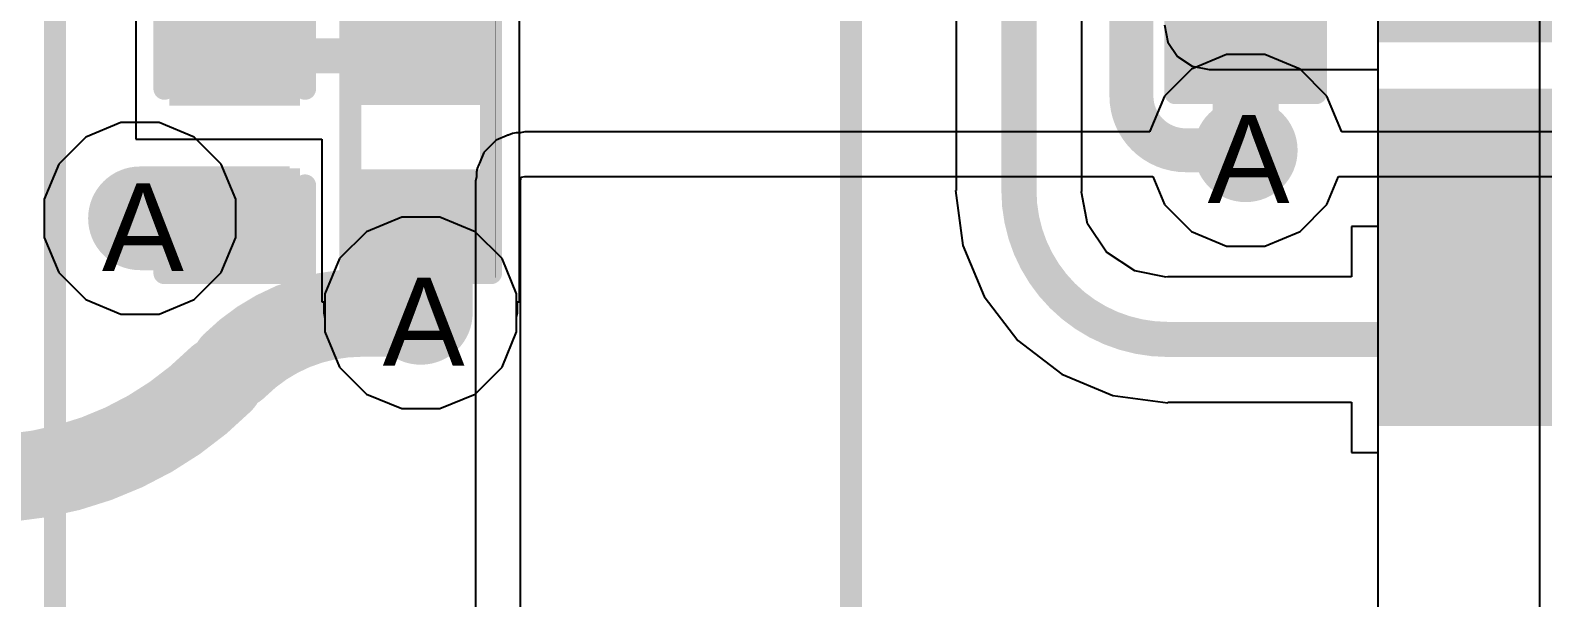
# Model space of a CAD drawing. Header units: inches. Extents: x 0 to 208, y 0 to 213.
# Drawn here: x 4.9905 to 5.3346, y 0.5121 to 0.6413 of the extents above; entities that cross this region are included whole.
import ezdxf

# ---------------------------------------------------------------- set-up
doc = ezdxf.new("R2010")
doc.units = ezdxf.units.IN
doc.header["$MEASUREMENT"] = 0
for name, color, linetype in [('Bottom Layer', 5, 'Continuous'), ('Bottom Overlay', 54, 'Continuous'), ('Bottom Paste', 16, 'Continuous'), ('Bottom Solder', 6, 'Continuous'), ('Drill Drawing', 1, 'Continuous'), ('L2_GND1', 16, 'Continuous'), ('L3_SIG1', 76, 'Continuous'), ('L4_PWR', 90, 'Continuous'), ('L5_GND2', 156, 'Continuous'), ('L6_SIG2', 130, 'Continuous'), ('L7_GND3', 216, 'Continuous'), ('Top Layer', 1, 'Continuous'), ('Top Overlay', 2, 'Continuous'), ('Top Paste', 8, 'Continuous'), ('Top Solder', 216, 'Continuous'), ('Via Holes', 16, 'Continuous')]:
    doc.layers.add(name, color=color, linetype=linetype)
doc.styles.add('Arial', font='', dxfattribs={"height": 0.2})
doc.styles.get('Arial').set_extended_font_data('Arial')

# ---------------------------------------------------------------- blocks, each defined once
blk = doc.blocks.new('PC817X2NIPW_176')
at = {"layer": 'Top Overlay'}
for points in [[(-0.1249998, 0.0910984, 0.005, 0.005, 0), (0.1309002, 0.0910984, 0.005, 0.005, 0)], [(-0.1249998, -0.0899996, 0.005, 0.005, 0), (0.1309002, -0.0899996, 0.005, 0.005, 0)]]:
    blk.add_lwpolyline(points, format="xyseb", dxfattribs=at)
blk = doc.blocks.new('C___0402_B_179')
at = {"layer": 'Bottom Layer'}
for points in [[(-0.009499800000000001, 0.0125002), (-0.0094998, -0.0124998), (-0.0274998, -0.0124998), (-0.0274998, 0.0125002)], [(0.0275002, 0.0125002), (0.0275002, -0.0124998), (0.009500200000000002, -0.0124998), (0.009500199999999999, 0.0125002)]]:
    blk.add_hatch(color=5, dxfattribs=at).paths.add_polyline_path(points)
at = {"layer": 'Bottom Paste'}
for points in [[(-0.009499800000000001, 0.0125002), (-0.0094998, -0.0124998), (-0.0274998, -0.0124998), (-0.0274998, 0.0125002)], [(0.0275002, 0.0125002), (0.0275002, -0.0124998), (0.009500200000000002, -0.0124998), (0.009500199999999999, 0.0125002)]]:
    blk.add_hatch(color=16, dxfattribs=at).paths.add_polyline_path(points)
at = {"layer": 'Bottom Solder'}
for points in [[(-0.007137600000000002, 0.0148624), (-0.007137599999999998, -0.014862), (-0.029862, -0.014862), (-0.029862, 0.0148624)], [(0.0298624, 0.0148624), (0.0298624, -0.014862), (0.007138000000000001, -0.014862), (0.007137999999999999, 0.0148624)]]:
    blk.add_hatch(color=6, dxfattribs=at).paths.add_polyline_path(points)
at = {"layer": 'Bottom Overlay'}
for points in [[(-0.0309998, 0.0160002, 0.005, 0.005, 0), (-0.0109998, 0.0160002, 0.005, 0.005, 0)], [(-0.0309998, 0.0160002, 0.005, 0.005, 0), (-0.0309998, -0.0159998, 0.005, 0.005, 0)], [(0.0110002, 0.0160002, 0.005, 0.005, 0), (0.0310002, 0.0160002, 0.005, 0.005, 0)], [(0.0310002, 0.0160002, 0.005, 0.005, 0), (0.0310002, -0.0159998, 0.005, 0.005, 0)], [(-0.0309998, -0.0159998, 0.005, 0.005, 0), (-0.0109998, -0.0159998, 0.005, 0.005, 0)], [(0.0110002, -0.0159998, 0.005, 0.005, 0), (0.0310002, -0.0159998, 0.005, 0.005, 0)]]:
    blk.add_lwpolyline(points, format="xyseb", dxfattribs=at)
for points in [[(-0.0322498, 0.0160002, 0.0025, 0.0025, 1), (-0.0297498, 0.0160002, 0.0025, 0.0025, 1)], [(-0.0322498, 0.0160002, 0.0025, 0.0025, 1), (-0.0297498, 0.0160002, 0.0025, 0.0025, 1)], [(-0.0122498, 0.0160002, 0.0025, 0.0025, 1), (-0.0097498, 0.0160002, 0.0025, 0.0025, 1)], [(0.0097502, 0.0160002, 0.0025, 0.0025, 1), (0.0122502, 0.0160002, 0.0025, 0.0025, 1)], [(0.0297502, 0.0160002, 0.0025, 0.0025, 1), (0.0322502, 0.0160002, 0.0025, 0.0025, 1)], [(0.0297502, 0.0160002, 0.0025, 0.0025, 1), (0.0322502, 0.0160002, 0.0025, 0.0025, 1)], [(-0.0322498, -0.0159998, 0.0025, 0.0025, 1), (-0.0297498, -0.0159998, 0.0025, 0.0025, 1)], [(-0.0322498, -0.0159998, 0.0025, 0.0025, 1), (-0.0297498, -0.0159998, 0.0025, 0.0025, 1)], [(-0.0122498, -0.0159998, 0.0025, 0.0025, 1), (-0.0097498, -0.0159998, 0.0025, 0.0025, 1)], [(0.0097502, -0.0159998, 0.0025, 0.0025, 1), (0.0122502, -0.0159998, 0.0025, 0.0025, 1)], [(0.0297502, -0.0159998, 0.0025, 0.0025, 1), (0.0322502, -0.0159998, 0.0025, 0.0025, 1)], [(0.0297502, -0.0159998, 0.0025, 0.0025, 1), (0.0322502, -0.0159998, 0.0025, 0.0025, 1)]]:
    blk.add_lwpolyline(points, format="xyseb", close=True, dxfattribs=at)
blk = doc.blocks.new('R___0402_B_201')
at = {"layer": 'Bottom Layer'}
for points in [[(-0.009499400000000002, 0.0125), (-0.009499399999999998, -0.0125), (-0.0274994, -0.0125), (-0.0274994, 0.0125)], [(0.0275006, 0.0125), (0.0275006, -0.0125), (0.009500600000000001, -0.0125), (0.009500599999999998, 0.0125)]]:
    blk.add_hatch(color=5, dxfattribs=at).paths.add_polyline_path(points)
at = {"layer": 'Bottom Paste'}
for points in [[(-0.009499400000000002, 0.0125), (-0.009499399999999998, -0.0125), (-0.0274994, -0.0125), (-0.0274994, 0.0125)], [(0.0275006, 0.0125), (0.0275006, -0.0125), (0.009500600000000001, -0.0125), (0.009500599999999998, 0.0125)]]:
    blk.add_hatch(color=16, dxfattribs=at).paths.add_polyline_path(points)
at = {"layer": 'Bottom Solder'}
for points in [[(-0.007334000000000001, 0.0146654), (-0.007333999999999999, -0.0146654), (-0.0296648, -0.0146654), (-0.0296648, 0.0146654)], [(0.029666, 0.0146654), (0.029666, -0.0146654), (0.007335200000000002, -0.0146654), (0.007335199999999998, 0.0146654)]]:
    blk.add_hatch(color=6, dxfattribs=at).paths.add_polyline_path(points)
at = {"layer": 'Bottom Overlay'}
for points in [[(0.0310006, 0.016, 0.005, 0.005, 0), (-0.0309994, 0.016, 0.005, 0.005, 0)], [(-0.0309994, -0.016, 0.005, 0.005, 0), (-0.0309994, 0.016, 0.005, 0.005, 0)], [(0.0310006, -0.016, 0.005, 0.005, 0), (0.0310006, 0.016, 0.005, 0.005, 0)], [(0.0320006, 0.017, 0.000127, 0.000127, 0), (-0.0319994, 0.017, 0.000127, 0.000127, 0)], [(0.0310006, -0.016, 0.005, 0.005, 0), (-0.0309994, -0.016, 0.005, 0.005, 0)]]:
    blk.add_lwpolyline(points, format="xyseb", dxfattribs=at)
for points in [[(-0.0322494, 0.016, 0.0025, 0.0025, 1), (-0.0297494, 0.016, 0.0025, 0.0025, 1)], [(-0.0322494, 0.016, 0.0025, 0.0025, 1), (-0.0297494, 0.016, 0.0025, 0.0025, 1)], [(0.0297506, 0.016, 0.0025, 0.0025, 1), (0.0322506, 0.016, 0.0025, 0.0025, 1)], [(0.0297506, 0.016, 0.0025, 0.0025, 1), (0.0322506, 0.016, 0.0025, 0.0025, 1)], [(-0.0320311, 0.017, 6.35e-05, 6.35e-05, 1), (-0.0319677, 0.017, 6.35e-05, 6.35e-05, 1)], [(0.0319689, 0.017, 6.35e-05, 6.35e-05, 1), (0.0320323, 0.017, 6.35e-05, 6.35e-05, 1)], [(-0.0322494, -0.016, 0.0025, 0.0025, 1), (-0.0297494, -0.016, 0.0025, 0.0025, 1)], [(-0.0322494, -0.016, 0.0025, 0.0025, 1), (-0.0297494, -0.016, 0.0025, 0.0025, 1)], [(0.0297506, -0.016, 0.0025, 0.0025, 1), (0.0322506, -0.016, 0.0025, 0.0025, 1)], [(0.0297506, -0.016, 0.0025, 0.0025, 1), (0.0322506, -0.016, 0.0025, 0.0025, 1)]]:
    blk.add_lwpolyline(points, format="xyseb", close=True, dxfattribs=at)
blk = doc.blocks.new('XKNANO_113_B_281')
at = {"layer": 'Bottom Layer'}
for points in [[(0.04409455, -0.24291385), (0.07559065, -0.24291385), (0.07559065, -0.28779575), (0.04409455, -0.28779575)], [(0.08149655, -0.24291385), (0.11299265, -0.24291385), (0.11299265, -0.28779575), (0.08149655, -0.28779575)]]:
    blk.add_hatch(color=5, dxfattribs=at).paths.add_polyline_path(points)
at = {"layer": 'Bottom Paste'}
for points in [[(0.04409455, -0.24291385), (0.07559065, -0.24291385), (0.07559065, -0.28779575), (0.04409455, -0.28779575)], [(0.08149655, -0.24291385), (0.11299265, -0.24291385), (0.11299265, -0.28779575), (0.08149655, -0.28779575)]]:
    blk.add_hatch(color=16, dxfattribs=at).paths.add_polyline_path(points)
at = {"layer": 'Bottom Solder'}
for points in [[(-0.00990545, -0.23891385), (0.02959065, -0.23891385), (0.02959065, -0.29179575), (-0.00990545, -0.29179575)], [(0.04009455, -0.23891385), (0.07959065, -0.23891385), (0.07959065, -0.29179575), (0.04009455, -0.29179575)], [(0.07749655, -0.23891385), (0.11699265, -0.23891385), (0.11699265, -0.29179575), (0.07749655, -0.29179575)]]:
    blk.add_hatch(color=6, dxfattribs=at).paths.add_polyline_path(points)
blk = doc.blocks.new('CAP_0402_290')
at = {"layer": 'Top Layer'}
for points in [[(-0.0275002, -0.0125002), (-0.0275002, 0.0124998), (-0.009500200000000002, 0.0124998), (-0.009500199999999997, -0.0125002)], [(0.009499800000000003, -0.0125002), (0.009499799999999997, 0.0124998), (0.0274998, 0.0124998), (0.0274998, -0.0125002)]]:
    blk.add_hatch(color=1, dxfattribs=at).paths.add_polyline_path(points)
at = {"layer": 'Top Paste'}
for points in [[(-0.0275002, -0.0125002), (-0.0275002, 0.0124998), (-0.009500200000000002, 0.0124998), (-0.009500199999999997, -0.0125002)], [(0.009499800000000003, -0.0125002), (0.009499799999999997, 0.0124998), (0.0274998, 0.0124998), (0.0274998, -0.0125002)]]:
    blk.add_hatch(color=8, dxfattribs=at).paths.add_polyline_path(points)
at = {"layer": 'Top Solder'}
for points in [[(-0.0298624, -0.0148624), (-0.0298624, 0.014862), (-0.007138000000000003, 0.014862), (-0.007137999999999997, -0.0148624)], [(0.007137600000000003, -0.0148624), (0.007137599999999997, 0.014862), (0.029862, 0.014862), (0.029862, -0.0148624)]]:
    blk.add_hatch(color=216, dxfattribs=at).paths.add_polyline_path(points)
at = {"layer": 'Top Overlay'}
for points in [[(-0.0310002, -0.0160002, 0.005, 0.005, 0), (-0.0310002, 0.0159998, 0.005, 0.005, 0)], [(-0.0110002, 0.0159998, 0.005, 0.005, 0), (-0.0310002, 0.0159998, 0.005, 0.005, 0)], [(0.0309998, 0.0159998, 0.005, 0.005, 0), (0.0109998, 0.0159998, 0.005, 0.005, 0)], [(0.0309998, -0.0160002, 0.005, 0.005, 0), (0.0309998, 0.0159998, 0.005, 0.005, 0)], [(-0.0110002, -0.0160002, 0.005, 0.005, 0), (-0.0310002, -0.0160002, 0.005, 0.005, 0)], [(0.0309998, -0.0160002, 0.005, 0.005, 0), (0.0109998, -0.0160002, 0.005, 0.005, 0)]]:
    blk.add_lwpolyline(points, format="xyseb", dxfattribs=at)
for points in [[(-0.0322502, 0.0159998, 0.0025, 0.0025, 1), (-0.0297502, 0.0159998, 0.0025, 0.0025, 1)], [(-0.0322502, 0.0159998, 0.0025, 0.0025, 1), (-0.0297502, 0.0159998, 0.0025, 0.0025, 1)], [(-0.0122502, 0.0159998, 0.0025, 0.0025, 1), (-0.0097502, 0.0159998, 0.0025, 0.0025, 1)], [(0.0097498, 0.0159998, 0.0025, 0.0025, 1), (0.0122498, 0.0159998, 0.0025, 0.0025, 1)], [(0.0297498, 0.0159998, 0.0025, 0.0025, 1), (0.0322498, 0.0159998, 0.0025, 0.0025, 1)], [(0.0297498, 0.0159998, 0.0025, 0.0025, 1), (0.0322498, 0.0159998, 0.0025, 0.0025, 1)], [(-0.0322502, -0.0160002, 0.0025, 0.0025, 1), (-0.0297502, -0.0160002, 0.0025, 0.0025, 1)], [(-0.0322502, -0.0160002, 0.0025, 0.0025, 1), (-0.0297502, -0.0160002, 0.0025, 0.0025, 1)], [(-0.0122502, -0.0160002, 0.0025, 0.0025, 1), (-0.0097502, -0.0160002, 0.0025, 0.0025, 1)], [(0.0097498, -0.0160002, 0.0025, 0.0025, 1), (0.0122498, -0.0160002, 0.0025, 0.0025, 1)], [(0.0297498, -0.0160002, 0.0025, 0.0025, 1), (0.0322498, -0.0160002, 0.0025, 0.0025, 1)], [(0.0297498, -0.0160002, 0.0025, 0.0025, 1), (0.0322498, -0.0160002, 0.0025, 0.0025, 1)]]:
    blk.add_lwpolyline(points, format="xyseb", close=True, dxfattribs=at)

msp = doc.modelspace()

# ---------------------------------------------------------------- hatches: boundary and pattern name
at = {"layer": 'Bottom Layer'}
h = msp.add_hatch(color=5, dxfattribs=at)
edge = h.paths.add_edge_path()
edge.add_arc((5.2669998, 0.6140002), 0.011811, 0, 360)
h = msp.add_hatch(color=5, dxfattribs=at)
edge = h.paths.add_edge_path()
edge.add_arc((5.0154498, 0.5984962), 0.011811, 0, 360)
for points in [[(5.0494998, 0.5866842), (5.0494998, 0.6103502), (5.0154498, 0.6103502), (5.0154498, 0.5866842)], [(5.0911358, 0.6075702), (5.0674698, 0.6075702), (5.0674698, 0.5769562), (5.0911358, 0.5769562)]]:
    msp.add_hatch(color=5, dxfattribs=at).paths.add_polyline_path(points)
h = msp.add_hatch(color=5, dxfattribs=at)
edge = h.paths.add_edge_path()
edge.add_arc((5.0793218, 0.5769562), 0.011811, 0, 360)
at = {"layer": 'L2_GND1'}
h = msp.add_hatch(color=16, dxfattribs=at)
edge = h.paths.add_edge_path()
edge.add_arc((5.2669998, 0.6140002), 0.011811, 0, 360)
h = msp.add_hatch(color=16, dxfattribs=at)
edge = h.paths.add_edge_path()
edge.add_arc((5.0154498, 0.5984962), 0.011811, 0, 360)
h = msp.add_hatch(color=16, dxfattribs=at)
edge = h.paths.add_edge_path()
edge.add_arc((5.0793218, 0.5769562), 0.011811, 0, 360)
at = {"layer": 'L3_SIG1'}
h = msp.add_hatch(color=76, dxfattribs=at)
edge = h.paths.add_edge_path()
edge.add_arc((5.2669998, 0.6140002), 0.011811, 0, 360)
h = msp.add_hatch(color=76, dxfattribs=at)
edge = h.paths.add_edge_path()
edge.add_arc((5.0154498, 0.5984962), 0.011811, 0, 360)
h = msp.add_hatch(color=76, dxfattribs=at)
edge = h.paths.add_edge_path()
edge.add_arc((5.0793218, 0.5769562), 0.011811, 0, 360)
at = {"layer": 'L4_PWR'}
h = msp.add_hatch(color=90, dxfattribs=at)
edge = h.paths.add_edge_path()
edge.add_arc((5.2669998, 0.6140002), 0.011811, 0, 360)
h = msp.add_hatch(color=90, dxfattribs=at)
edge = h.paths.add_edge_path()
edge.add_arc((5.0154498, 0.5984962), 0.011811, 0, 360)
h = msp.add_hatch(color=90, dxfattribs=at)
edge = h.paths.add_edge_path()
edge.add_arc((5.0793218, 0.5769562), 0.011811, 0, 360)
at = {"layer": 'L5_GND2'}
h = msp.add_hatch(color=156, dxfattribs=at)
edge = h.paths.add_edge_path()
edge.add_arc((5.2669998, 0.6140002), 0.011811, 0, 360)
h = msp.add_hatch(color=156, dxfattribs=at)
edge = h.paths.add_edge_path()
edge.add_arc((5.0154498, 0.5984962), 0.011811, 0, 360)
h = msp.add_hatch(color=156, dxfattribs=at)
edge = h.paths.add_edge_path()
edge.add_arc((5.0793218, 0.5769562), 0.011811, 0, 360)
at = {"layer": 'L6_SIG2'}
h = msp.add_hatch(color=130, dxfattribs=at)
edge = h.paths.add_edge_path()
edge.add_arc((5.2669998, 0.6140002), 0.011811, 0, 360)
h = msp.add_hatch(color=130, dxfattribs=at)
edge = h.paths.add_edge_path()
edge.add_arc((5.0154498, 0.5984962), 0.011811, 0, 360)
h = msp.add_hatch(color=130, dxfattribs=at)
edge = h.paths.add_edge_path()
edge.add_arc((5.0793218, 0.5769562), 0.011811, 0, 360)
at = {"layer": 'L7_GND3'}
h = msp.add_hatch(color=216, dxfattribs=at)
edge = h.paths.add_edge_path()
edge.add_arc((5.2669998, 0.6140002), 0.011811, 0, 360)
h = msp.add_hatch(color=216, dxfattribs=at)
edge = h.paths.add_edge_path()
edge.add_arc((5.0154498, 0.5984962), 0.011811, 0, 360)
h = msp.add_hatch(color=216, dxfattribs=at)
edge = h.paths.add_edge_path()
edge.add_arc((5.0793218, 0.5769562), 0.011811, 0, 360)
at = {"layer": 'Top Layer'}
h = msp.add_hatch(color=1, dxfattribs=at)
edge = h.paths.add_edge_path()
edge.add_arc((5.2669998, 0.6140002), 0.011811, 0, 360)
h = msp.add_hatch(color=1, dxfattribs=at)
edge = h.paths.add_edge_path()
edge.add_arc((5.0154498, 0.5984962), 0.011811, 0, 360)
h = msp.add_hatch(color=1, dxfattribs=at)
edge = h.paths.add_edge_path()
edge.add_arc((5.0793218, 0.5769562), 0.011811, 0, 360)
at = {"layer": 'Via Holes'}
h = msp.add_hatch(color=7, dxfattribs=at)
edge = h.paths.add_edge_path()
edge.add_arc((5.2669998, 0.6140002), 0.0059055, 0, 360)
h = msp.add_hatch(color=7, dxfattribs=at)
edge = h.paths.add_edge_path()
edge.add_arc((5.0154498, 0.5984962), 0.0059055, 0, 360)
h = msp.add_hatch(color=7, dxfattribs=at)
edge = h.paths.add_edge_path()
edge.add_arc((5.0793218, 0.5769562), 0.0059055, 0, 360)

# ---------------------------------------------------------------- linework, layer by layer
at = {"layer": 'Bottom Layer'}
for p, q in [((5.2970236, 1.51), (5.2970236, 0.4514344)), ((5.0144998, 0.6545002), (5.0144998, 0.6165002)), ((5.1018198, 0.6165042), (5.1018198, 0.6545042)), ((5.2011355, 0.6560622), (5.2011355, 0.604808)), ((5.2296841, 0.604808), (5.2296841, 0.6560622)), ((5.2485219, 0.6425602), (5.249298, 0.6386584)), ((5.249298, 0.6386584), (5.2515082, 0.6353506)), ((5.2515082, 0.6353506), (5.254816, 0.6331404)), ((5.254816, 0.6331404), (5.2587178, 0.6323643)), ((5.2587178, 0.6323643), (5.2970236, 0.6323643)), ((5.2970236, 0.6323643), (5.2970236, 0.5966542)), ((5.0144998, 0.6165002), (5.0568198, 0.6165002)), ((5.0568198, 0.6165002), (5.0568198, 0.5795042)), ((5.1018198, 0.5795042), (5.1018198, 0.6165042)), ((5.2011355, 0.604808), (5.2009965, 0.604808)), ((5.2009965, 0.604808), (5.2026428, 0.5923031)), ((5.2296069, 0.6044199), (5.2296841, 0.604808)), ((5.2310355, 0.5972377), (5.2296069, 0.6044199)), ((5.2353237, 0.5908199), (5.2310355, 0.5972377)), ((5.2970236, 0.5966542), (5.2910609, 0.5966542)), ((5.2910609, 0.5966542), (5.2910609, 0.5851805)), ((5.2026428, 0.5923031), (5.2074695, 0.5806504)), ((5.2417415, 0.5865317), (5.2353237, 0.5908199)), ((5.2489232, 0.5851032), (5.2417415, 0.5865317)), ((5.2493118, 0.5851805), (5.2489232, 0.5851032)), ((5.2910609, 0.5851805), (5.2493118, 0.5851805)), ((5.0568198, 0.5795042), (5.0572739, 0.5795042)), ((5.0572739, 0.5795042), (5.0572739, 0.5769562)), ((5.1013317, 0.5769562), (5.1013317, 0.5795042)), ((5.1013317, 0.5795042), (5.1018198, 0.5795042)), ((5.2074695, 0.5806504), (5.2151477, 0.5706439)), ((5.0572739, 0.5769562), (5.0575108, 0.5757652)), ((5.0575108, 0.5757652), (5.0575108, 0.5726177)), ((5.1011328, 0.5759562), (5.1013317, 0.5769562)), ((5.1011328, 0.5726177), (5.1011328, 0.5759562)), ((5.0575108, 0.5726177), (5.0608313, 0.5646013)), ((5.0978123, 0.5646013), (5.1011328, 0.5726177)), ((5.2151477, 0.5706439), (5.2251542, 0.5629657)), ((5.0608313, 0.5646013), (5.0669669, 0.5584657)), ((5.0916767, 0.5584657), (5.0978123, 0.5646013)), ((5.2251542, 0.5629657), (5.2368069, 0.558139)), ((5.0669669, 0.5584657), (5.0749833, 0.5551452)), ((5.0836603, 0.5551452), (5.0916767, 0.5584657)), ((5.2368069, 0.558139), (5.2493118, 0.5564927)), ((5.0749833, 0.5551452), (5.0836603, 0.5551452)), ((5.2493118, 0.5566317), (5.2493128, 0.5566319)), ((5.2493118, 0.5564927), (5.2493118, 0.5566317)), ((5.2493128, 0.5566319), (5.2910609, 0.5566319)), ((5.2910609, 0.5566319), (5.2910609, 0.5451582)), ((5.2910609, 0.5451582), (5.2970236, 0.5451582)), ((5.2970236, 0.5451582), (5.2970236, 0.4514344))]:
    msp.add_line(p, q, dxfattribs=at)
for points in [[(5.2154098, 0.604808, 0.008, 0.008, 0), (5.2154098, 0.6818102, 0.008, 0.008, 0)], [(5.2409998, 0.6263483, 0.01, 0.01, 0), (5.2409998, 0.6818102, 0.01, 0.01, 0)], [(5.0369978, 0.6355022, 0.008, 0.008, 0), (5.0369978, 0.6664502, 0.008, 0.008, 0)], [(5.0369978, 0.6355022, 0.008, 0.008, 0), (5.0369998, 0.6355002, 0.008, 0.008, 0)], [(5.0369998, 0.6355002, 0.008, 0.008, 0), (5.0370018, 0.6355022, 0.008, 0.008, 0)], [(5.0370018, 0.6355022, 0.008, 0.008, 0), (5.0793178, 0.6355022, 0.008, 0.008, 0)], [(5.0793178, 0.6355022, 0.008, 0.008, 0), (5.0793198, 0.6355042, 0.008, 0.008, 0)], [(5.2409998, 0.6263482, 0.01, 0.01, 0), (5.2409998, 0.6263483, 0.01, 0.01, 0)], [(5.2533481, 0.614, 0.01, 0.01, -0.4142111904390132), (5.2409998, 0.6263482, 0.01, 0.01, 0)], [(5.2533481, 0.614, 0.01, 0.01, -0.4142111904390132), (5.2409998, 0.6263482, 0.01, 0.01, 0)], [(5.2533481, 0.614, 0.01, 0.01, -0.4142111904435729), (5.2409998, 0.6263482, 0.01, 0.01, 0)], [(5.2533481, 0.614, 0.01, 0.01, -0.4142111904390132), (5.2409998, 0.6263482, 0.01, 0.01, 0)], [(5.2533481, 0.614, 0.01, 0.01, -0.4142111904435729), (5.2409998, 0.6263482, 0.01, 0.01, 0)], [(5.2533481, 0.614, 0.01, 0.01, -0.4142111904390132), (5.2409998, 0.6263482, 0.01, 0.01, 0)], [(5.2533481, 0.614, 0.01, 0.01, -0.4142111904390132), (5.2409998, 0.6263482, 0.01, 0.01, 0)], [(5.2533481, 0.614, 0.01, 0.01, -0.4142111904390132), (5.2409998, 0.6263482, 0.01, 0.01, 0)], [(5.2533478, 0.6140002, 0.01, 0.01, 0), (5.2669998, 0.6140002, 0.01, 0.01, 0)], [(5.3238098, 0.6080002, 0.02, 0.02, 0), (5.3239638, 0.6081542, 0.02, 0.02, 0)], [(5.3239638, 0.6081542, 0.02, 0.02, 0), (5.3706578, 0.6081542, 0.02, 0.02, 0)], [(5.3235018, 0.6083082, 0.01, 0.01, 0), (5.3238098, 0.6080002, 0.01, 0.01, 0)], [(5.2493118, 0.570906, 0.008, 0.008, -0.4142135623730951), (5.2154098, 0.604808, 0.008, 0.008, 0)], [(5.2493118, 0.570906, 0.008, 0.008, -0.4142135623730951), (5.2154098, 0.604808, 0.008, 0.008, 0)], [(5.2493118, 0.570906, 0.008, 0.008, -0.4142135623730951), (5.2154098, 0.604808, 0.008, 0.008, 0)], [(5.2493118, 0.570906, 0.008, 0.008, -0.4142135623730951), (5.2154098, 0.604808, 0.008, 0.008, 0)], [(5.2493118, 0.570906, 0.008, 0.008, -0.4142135623730951), (5.2154098, 0.604808, 0.008, 0.008, 0)], [(5.2493118, 0.570906, 0.008, 0.008, -0.4142135623730951), (5.2154098, 0.604808, 0.008, 0.008, 0)], [(5.2493118, 0.570906, 0.008, 0.008, -0.4142135623730951), (5.2154098, 0.604808, 0.008, 0.008, 0)], [(5.2493118, 0.570906, 0.008, 0.008, -0.4142135623730951), (5.2154098, 0.604808, 0.008, 0.008, 0)], [(5.2493118, 0.5709062, 0.008, 0.008, 0), (5.3235018, 0.5709062, 0.008, 0.008, 0)]]:
    msp.add_lwpolyline(points, format="xyseb", dxfattribs=at)
for points in [[(5.0349978, 0.6355022, 0.004, 0.004, 1), (5.0389978, 0.6355022, 0.004, 0.004, 1)], [(5.0349978, 0.6355022, 0.004, 0.004, 1), (5.0389978, 0.6355022, 0.004, 0.004, 1)], [(5.0349998, 0.6355002, 0.004, 0.004, 1), (5.0389998, 0.6355002, 0.004, 0.004, 1)], [(5.0349998, 0.6355002, 0.004, 0.004, 1), (5.0389998, 0.6355002, 0.004, 0.004, 1)], [(5.0350018, 0.6355022, 0.004, 0.004, 1), (5.0390018, 0.6355022, 0.004, 0.004, 1)], [(5.0350018, 0.6355022, 0.004, 0.004, 1), (5.0390018, 0.6355022, 0.004, 0.004, 1)], [(5.0773178, 0.6355022, 0.004, 0.004, 1), (5.0813178, 0.6355022, 0.004, 0.004, 1)], [(5.0773178, 0.6355022, 0.004, 0.004, 1), (5.0813178, 0.6355022, 0.004, 0.004, 1)], [(5.0773198, 0.6355042, 0.004, 0.004, 1), (5.0813198, 0.6355042, 0.004, 0.004, 1)], [(5.2384998, 0.6263483, 0.005, 0.005, 1), (5.2434998, 0.6263483, 0.005, 0.005, 1)], [(5.2384998, 0.6263483, 0.005, 0.005, 1), (5.2434998, 0.6263483, 0.005, 0.005, 1)], [(5.2384998, 0.6263482, 0.005, 0.005, 1), (5.2434998, 0.6263482, 0.005, 0.005, 1)], [(5.2384998, 0.6263482, 0.005, 0.005, 1), (5.2434998, 0.6263482, 0.005, 0.005, 1)], [(5.2384998, 0.6263482, 0.005, 0.005, 1), (5.2434998, 0.6263482, 0.005, 0.005, 1)], [(5.2384998, 0.6263482, 0.005, 0.005, 1), (5.2434998, 0.6263482, 0.005, 0.005, 1)], [(5.2384998, 0.6263482, 0.005, 0.005, 1), (5.2434998, 0.6263482, 0.005, 0.005, 1)], [(5.2384998, 0.6263482, 0.005, 0.005, 1), (5.2434998, 0.6263482, 0.005, 0.005, 1)], [(5.2384998, 0.6263482, 0.005, 0.005, 1), (5.2434998, 0.6263482, 0.005, 0.005, 1)], [(5.2384998, 0.6263482, 0.005, 0.005, 1), (5.2434998, 0.6263482, 0.005, 0.005, 1)], [(5.2384998, 0.6263482, 0.005, 0.005, 1), (5.2434998, 0.6263482, 0.005, 0.005, 1)], [(5.2508478, 0.6140002, 0.005, 0.005, 1), (5.2558478, 0.6140002, 0.005, 0.005, 1)], [(5.2508481, 0.614, 0.005, 0.005, 1), (5.2558481, 0.614, 0.005, 0.005, 1)], [(5.2508481, 0.614, 0.005, 0.005, 1), (5.2558481, 0.614, 0.005, 0.005, 1)], [(5.2508481, 0.614, 0.005, 0.005, 1), (5.2558481, 0.614, 0.005, 0.005, 1)], [(5.2508481, 0.614, 0.005, 0.005, 1), (5.2558481, 0.614, 0.005, 0.005, 1)], [(5.2508481, 0.614, 0.005, 0.005, 1), (5.2558481, 0.614, 0.005, 0.005, 1)], [(5.2508481, 0.614, 0.005, 0.005, 1), (5.2558481, 0.614, 0.005, 0.005, 1)], [(5.2508481, 0.614, 0.005, 0.005, 1), (5.2558481, 0.614, 0.005, 0.005, 1)], [(5.2508481, 0.614, 0.005, 0.005, 1), (5.2558481, 0.614, 0.005, 0.005, 1)], [(5.2644998, 0.6140002, 0.005, 0.005, 1), (5.2694998, 0.6140002, 0.005, 0.005, 1)], [(5.3188098, 0.6080002, 0.01, 0.01, 1), (5.3288098, 0.6080002, 0.01, 0.01, 1)], [(5.3189638, 0.6081542, 0.01, 0.01, 1), (5.3289638, 0.6081542, 0.01, 0.01, 1)], [(5.3189638, 0.6081542, 0.01, 0.01, 1), (5.3289638, 0.6081542, 0.01, 0.01, 1)], [(5.3210018, 0.6083082, 0.005, 0.005, 1), (5.3260018, 0.6083082, 0.005, 0.005, 1)], [(5.3213098, 0.6080002, 0.005, 0.005, 1), (5.3263098, 0.6080002, 0.005, 0.005, 1)], [(5.2134098, 0.604808, 0.004, 0.004, 1), (5.2174098, 0.604808, 0.004, 0.004, 1)], [(5.2134098, 0.604808, 0.004, 0.004, 1), (5.2174098, 0.604808, 0.004, 0.004, 1)], [(5.2134098, 0.604808, 0.004, 0.004, 1), (5.2174098, 0.604808, 0.004, 0.004, 1)], [(5.2134098, 0.604808, 0.004, 0.004, 1), (5.2174098, 0.604808, 0.004, 0.004, 1)], [(5.2134098, 0.604808, 0.004, 0.004, 1), (5.2174098, 0.604808, 0.004, 0.004, 1)], [(5.2134098, 0.604808, 0.004, 0.004, 1), (5.2174098, 0.604808, 0.004, 0.004, 1)], [(5.2134098, 0.604808, 0.004, 0.004, 1), (5.2174098, 0.604808, 0.004, 0.004, 1)], [(5.2134098, 0.604808, 0.004, 0.004, 1), (5.2174098, 0.604808, 0.004, 0.004, 1)], [(5.2134098, 0.604808, 0.004, 0.004, 1), (5.2174098, 0.604808, 0.004, 0.004, 1)], [(5.2473118, 0.5709062, 0.004, 0.004, 1), (5.2513118, 0.5709062, 0.004, 0.004, 1)], [(5.2473118, 0.570906, 0.004, 0.004, 1), (5.2513118, 0.570906, 0.004, 0.004, 1)], [(5.2473118, 0.570906, 0.004, 0.004, 1), (5.2513118, 0.570906, 0.004, 0.004, 1)], [(5.2473118, 0.570906, 0.004, 0.004, 1), (5.2513118, 0.570906, 0.004, 0.004, 1)], [(5.2473118, 0.570906, 0.004, 0.004, 1), (5.2513118, 0.570906, 0.004, 0.004, 1)], [(5.2473118, 0.570906, 0.004, 0.004, 1), (5.2513118, 0.570906, 0.004, 0.004, 1)], [(5.2473118, 0.570906, 0.004, 0.004, 1), (5.2513118, 0.570906, 0.004, 0.004, 1)], [(5.2473118, 0.570906, 0.004, 0.004, 1), (5.2513118, 0.570906, 0.004, 0.004, 1)], [(5.2473118, 0.570906, 0.004, 0.004, 1), (5.2513118, 0.570906, 0.004, 0.004, 1)], [(5.3215018, 0.5709062, 0.004, 0.004, 1), (5.3255018, 0.5709062, 0.004, 0.004, 1)]]:
    msp.add_lwpolyline(points, format="xyseb", close=True, dxfattribs=at)
at = {"layer": 'L2_GND1'}
for p, q in [((5.3338041, 1.5120095), (5.3338041, 0.1550573)), ((5.0749833, 0.5987672), (5.0669669, 0.5954467)), ((5.0836603, 0.5987672), (5.0749833, 0.5987672)), ((5.0916767, 0.5954467), (5.0836603, 0.5987672)), ((5.0669669, 0.5954467), (5.0608313, 0.5893111)), ((5.0978123, 0.5893111), (5.0916767, 0.5954467)), ((5.0608313, 0.5893111), (5.0575108, 0.5812947)), ((5.1011328, 0.5812947), (5.0978123, 0.5893111)), ((5.0575108, 0.5812947), (5.0575108, 0.5726177)), ((5.1011328, 0.5726177), (5.1011328, 0.5812947)), ((5.0575108, 0.5726177), (5.0608313, 0.5646013)), ((5.0978123, 0.5646013), (5.1011328, 0.5726177)), ((5.0608313, 0.5646013), (5.0669669, 0.5584657)), ((5.0916767, 0.5584657), (5.0978123, 0.5646013)), ((5.0669669, 0.5584657), (5.0749833, 0.5551452)), ((5.0836603, 0.5551452), (5.0916767, 0.5584657)), ((5.0749833, 0.5551452), (5.0836603, 0.5551452))]:
    msp.add_line(p, q, dxfattribs=at)
at = {"layer": 'L3_SIG1'}
for p, q in [((5.0749833, 0.5987672), (5.0669669, 0.5954467)), ((5.0836603, 0.5987672), (5.0749833, 0.5987672)), ((5.0916767, 0.5954467), (5.0836603, 0.5987672)), ((5.0669669, 0.5954467), (5.0608313, 0.5893111)), ((5.0978123, 0.5893111), (5.0916767, 0.5954467)), ((5.0608313, 0.5893111), (5.0575108, 0.5812947)), ((5.1011328, 0.5812947), (5.0978123, 0.5893111)), ((5.0575108, 0.5812947), (5.0575108, 0.5726177)), ((5.1011328, 0.5726177), (5.1011328, 0.5812947)), ((5.0575108, 0.5726177), (5.0608313, 0.5646013)), ((5.0978123, 0.5646013), (5.1011328, 0.5726177)), ((5.0608313, 0.5646013), (5.0669669, 0.5584657)), ((5.0916767, 0.5584657), (5.0978123, 0.5646013)), ((5.0669669, 0.5584657), (5.0749833, 0.5551452)), ((5.0836603, 0.5551452), (5.0916767, 0.5584657)), ((5.0749833, 0.5551452), (5.0836603, 0.5551452))]:
    msp.add_line(p, q, dxfattribs=at)
at = {"layer": 'L4_PWR'}
for p, q in [((5.2626613, 0.6358112), (5.2546449, 0.6324907)), ((5.2713383, 0.6358112), (5.2626613, 0.6358112)), ((5.2793547, 0.6324907), (5.2713383, 0.6358112)), ((5.2546449, 0.6324907), (5.2485093, 0.6263551)), ((5.2854903, 0.6263551), (5.2793547, 0.6324907)), ((5.2485093, 0.6263551), (5.2451888, 0.6183387)), ((5.2888108, 0.6183387), (5.2854903, 0.6263551)), ((5.0111113, 0.6203072), (5.0030949, 0.6169867)), ((5.0197883, 0.6203072), (5.0111113, 0.6203072)), ((5.0278047, 0.6169867), (5.0197883, 0.6203072)), ((5.0030949, 0.6169867), (4.9969593, 0.6108511)), ((5.0339403, 0.6108511), (5.0278047, 0.6169867)), ((5.0965021, 0.6163111), (5.0936891, 0.613498)), ((5.0989775, 0.6173364), (5.0965021, 0.6163111)), ((5.0991024, 0.6174198), (5.0989775, 0.6173364)), ((5.0992498, 0.6174491), (5.0991024, 0.6174198)), ((5.1001776, 0.6178334), (5.0992498, 0.6174491)), ((5.1010152, 0.618), (5.1001776, 0.6178334)), ((5.1020193, 0.618), (5.1010152, 0.618)), ((5.1030042, 0.6181959), (5.1020193, 0.618)), ((5.2451888, 0.6181959), (5.1030042, 0.6181959)), ((5.2451888, 0.6183387), (5.2451888, 0.6181959)), ((5.2888108, 0.6181959), (5.2888108, 0.6183387)), ((5.3479969, 0.6181959), (5.2888108, 0.6181959)), ((5.0936891, 0.613498), (5.0926637, 0.6110227)), ((4.9969593, 0.6108511), (4.9936388, 0.6028347)), ((5.0372608, 0.6028347), (5.0339403, 0.6108511)), ((5.0921666, 0.6098226), (5.092, 0.6089851)), ((5.0925509, 0.6107503), (5.0921666, 0.6098226)), ((5.0925802, 0.6108977), (5.0925509, 0.6107503)), ((5.0926637, 0.6110227), (5.0925802, 0.6108977)), ((5.092, 0.6079808), (5.0918041, 0.6069959)), ((5.0918041, 0.6069959), (5.0918041, 0.4570042)), ((5.092, 0.6089851), (5.092, 0.6079808)), ((5.102, 0.6069959), (5.1021666, 0.6078334)), ((5.102, 0.4570042), (5.102, 0.6069959)), ((5.1021666, 0.6078334), (5.1030042, 0.608)), ((5.1030042, 0.608), (5.2458771, 0.608)), ((5.2458771, 0.608), (5.2485093, 0.6016453)), ((5.2854903, 0.6016453), (5.2881225, 0.608)), ((5.2881225, 0.608), (5.3479969, 0.608)), ((4.9936388, 0.6028347), (4.9936388, 0.5941577)), ((5.0372608, 0.5941577), (5.0372608, 0.6028347)), ((5.2485093, 0.6016453), (5.2546449, 0.5955097)), ((5.2793547, 0.5955097), (5.2854903, 0.6016453)), ((5.2546449, 0.5955097), (5.2626613, 0.5921892)), ((5.2713383, 0.5921892), (5.2793547, 0.5955097)), ((4.9936388, 0.5941577), (4.9969593, 0.5861413)), ((5.0339403, 0.5861413), (5.0372608, 0.5941577)), ((5.2626613, 0.5921892), (5.2713383, 0.5921892)), ((4.9969593, 0.5861413), (5.0030949, 0.5800057)), ((5.0278047, 0.5800057), (5.0339403, 0.5861413)), ((5.0030949, 0.5800057), (5.0111113, 0.5766852)), ((5.0197883, 0.5766852), (5.0278047, 0.5800057)), ((5.0111113, 0.5766852), (5.0197883, 0.5766852))]:
    msp.add_line(p, q, dxfattribs=at)
for points in [[(5.0370005, 0.5650005, 0.02, 0.02, -0.1989077812300289), (5.0658648, 0.5769562, 0.02, 0.02, 0)], [(5.0658648, 0.5769562, 0.02, 0.02, 0), (5.0793218, 0.5769562, 0.02, 0.02, 0)], [(5.03365, 0.56165, 0.02, 0.02, -0.198912367379658), (4.9792138, 0.5391018, 0.02, 0.02, 0)]]:
    msp.add_lwpolyline(points, format="xyseb", dxfattribs=at)
for points in [[(5.0608648, 0.5769562, 0.01, 0.01, 1), (5.0708648, 0.5769562, 0.01, 0.01, 1)], [(5.0608648, 0.5769562, 0.01, 0.01, 1), (5.0708648, 0.5769562, 0.01, 0.01, 1)], [(5.0743218, 0.5769562, 0.01, 0.01, 1), (5.0843218, 0.5769562, 0.01, 0.01, 1)], [(5.0320005, 0.5650005, 0.01, 0.01, 1), (5.0420005, 0.5650005, 0.01, 0.01, 1)], [(5.02865, 0.56165, 0.01, 0.01, 1), (5.03865, 0.56165, 0.01, 0.01, 1)]]:
    msp.add_lwpolyline(points, format="xyseb", close=True, dxfattribs=at)
at = {"layer": 'L5_GND2'}
for p, q in [((5.0749833, 0.5987672), (5.0669669, 0.5954467)), ((5.0836603, 0.5987672), (5.0749833, 0.5987672)), ((5.0916767, 0.5954467), (5.0836603, 0.5987672)), ((5.0669669, 0.5954467), (5.0608313, 0.5893111)), ((5.0978123, 0.5893111), (5.0916767, 0.5954467)), ((5.0608313, 0.5893111), (5.0575108, 0.5812947)), ((5.1011328, 0.5812947), (5.0978123, 0.5893111)), ((5.0575108, 0.5812947), (5.0575108, 0.5726177)), ((5.1011328, 0.5726177), (5.1011328, 0.5812947)), ((5.0575108, 0.5726177), (5.0608313, 0.5646013)), ((5.0978123, 0.5646013), (5.1011328, 0.5726177)), ((5.0608313, 0.5646013), (5.0669669, 0.5584657)), ((5.0916767, 0.5584657), (5.0978123, 0.5646013)), ((5.0669669, 0.5584657), (5.0749833, 0.5551452)), ((5.0836603, 0.5551452), (5.0916767, 0.5584657)), ((5.0749833, 0.5551452), (5.0836603, 0.5551452))]:
    msp.add_line(p, q, dxfattribs=at)
at = {"layer": 'L6_SIG2'}
for p, q in [((5.0749833, 0.5987672), (5.0669669, 0.5954467)), ((5.0836603, 0.5987672), (5.0749833, 0.5987672)), ((5.0916767, 0.5954467), (5.0836603, 0.5987672)), ((5.0669669, 0.5954467), (5.0608313, 0.5893111)), ((5.0978123, 0.5893111), (5.0916767, 0.5954467)), ((5.0608313, 0.5893111), (5.0575108, 0.5812947)), ((5.1011328, 0.5812947), (5.0978123, 0.5893111)), ((5.0575108, 0.5812947), (5.0575108, 0.5726177)), ((5.1011328, 0.5726177), (5.1011328, 0.5812947)), ((5.0575108, 0.5726177), (5.0608313, 0.5646013)), ((5.0978123, 0.5646013), (5.1011328, 0.5726177)), ((5.0608313, 0.5646013), (5.0669669, 0.5584657)), ((5.0916767, 0.5584657), (5.0978123, 0.5646013)), ((5.0669669, 0.5584657), (5.0749833, 0.5551452)), ((5.0836603, 0.5551452), (5.0916767, 0.5584657)), ((5.0749833, 0.5551452), (5.0836603, 0.5551452))]:
    msp.add_line(p, q, dxfattribs=at)
at = {"layer": 'L7_GND3'}
for p, q in [((5.0749833, 0.5987672), (5.0669669, 0.5954467)), ((5.0836603, 0.5987672), (5.0749833, 0.5987672)), ((5.0916767, 0.5954467), (5.0836603, 0.5987672)), ((5.0669669, 0.5954467), (5.0608313, 0.5893111)), ((5.0978123, 0.5893111), (5.0916767, 0.5954467)), ((5.0608313, 0.5893111), (5.0575108, 0.5812947)), ((5.1011328, 0.5812947), (5.0978123, 0.5893111)), ((5.0575108, 0.5812947), (5.0575108, 0.5726177)), ((5.1011328, 0.5726177), (5.1011328, 0.5812947)), ((5.0575108, 0.5726177), (5.0608313, 0.5646013)), ((5.0978123, 0.5646013), (5.1011328, 0.5726177)), ((5.0608313, 0.5646013), (5.0669669, 0.5584657)), ((5.0916767, 0.5584657), (5.0978123, 0.5646013)), ((5.0669669, 0.5584657), (5.0749833, 0.5551452)), ((5.0836603, 0.5551452), (5.0916767, 0.5584657)), ((5.0749833, 0.5551452), (5.0836603, 0.5551452))]:
    msp.add_line(p, q, dxfattribs=at)
at = {"layer": 'Top Layer'}
for p, q in [((5.0749833, 0.5987672), (5.0669669, 0.5954467)), ((5.0836603, 0.5987672), (5.0749833, 0.5987672)), ((5.0916767, 0.5954467), (5.0836603, 0.5987672)), ((5.0669669, 0.5954467), (5.0608313, 0.5893111)), ((5.0978123, 0.5893111), (5.0916767, 0.5954467)), ((5.0608313, 0.5893111), (5.0575108, 0.5812947)), ((5.1011328, 0.5812947), (5.0978123, 0.5893111)), ((5.0575108, 0.5812947), (5.0575108, 0.5726177)), ((5.1011328, 0.5726177), (5.1011328, 0.5812947)), ((5.0575108, 0.5726177), (5.0608313, 0.5646013)), ((5.0978123, 0.5646013), (5.1011328, 0.5726177)), ((5.0608313, 0.5646013), (5.0669669, 0.5584657)), ((5.0916767, 0.5584657), (5.0978123, 0.5646013)), ((5.0669669, 0.5584657), (5.0749833, 0.5551452)), ((5.0836603, 0.5551452), (5.0916767, 0.5584657)), ((5.0749833, 0.5551452), (5.0836603, 0.5551452))]:
    msp.add_line(p, q, dxfattribs=at)
msp.add_lwpolyline([(5.2669998, 0.6140002, 0.015, 0.015, 0), (5.2669998, 0.6395002, 0.015, 0.015, 0)], format="xyseb", dxfattribs=at)
for points in [[(5.2632498, 0.6395002, 0.0075, 0.0075, 1), (5.2707498, 0.6395002, 0.0075, 0.0075, 1)], [(5.2632498, 0.6140002, 0.0075, 0.0075, 1), (5.2707498, 0.6140002, 0.0075, 0.0075, 1)]]:
    msp.add_lwpolyline(points, format="xyseb", close=True, dxfattribs=at)

# ---------------------------------------------------------------- block references
for name, p, rotation in [('XKNANO_113_B_281', (5.5888566, 0.6681508), 270), ('PC817X2NIPW_176', (5.0871702, 0.53), 90), ('CAP_0402_290', (5.267, 0.658), 270), ('C___0402_B_179', (5.037, 0.617), 90), ('R___0402_B_201', (5.0793198, 0.6170048), 270)]:
    msp.add_blockref(name, p, dxfattribs=dict(rotation=rotation))

# ---------------------------------------------------------------- texts
at = {"layer": 'Drill Drawing', "style": 'Arial'}
for p in [(5.2583353, 0.6020035), (5.0067853, 0.5864995), (5.0706573, 0.5649595)]:
    msp.add_text('A', height=0.02, dxfattribs=at).set_placement(p)

doc.saveas('drawing.dxf')
